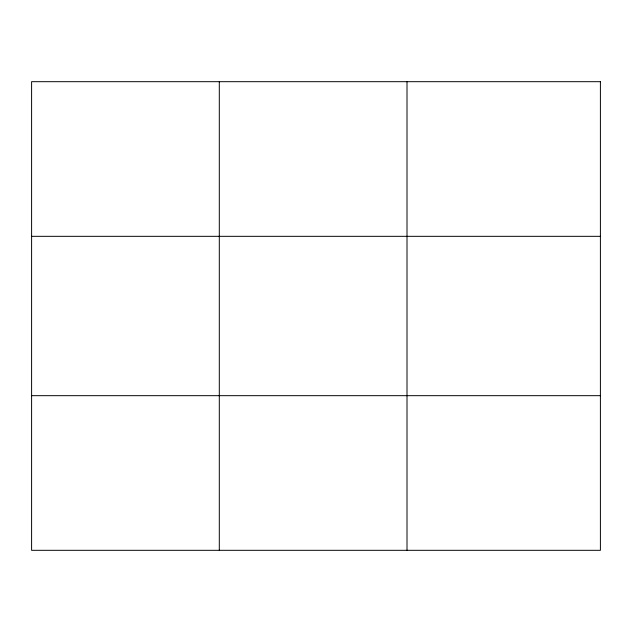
<?xml version="1.0" encoding="UTF-8"?>
<svg xmlns="http://www.w3.org/2000/svg" width="632" height="632" viewBox="0 0 632 632"><rect width="100%" height="100%" fill="white"/><g stroke="black" fill="none" stroke-linecap="round" stroke-linejoin="round"><path stroke-width="0.95" d="M219.304 550.314L219.304 81.686M407.008 550.314L407.008 81.686M31.6 236.328L600.4 236.328M31.6 395.672L600.4 395.672M600.4 81.686L600.4 550.314L31.6 550.314L31.6 81.686L600.4 81.686"/></g></svg>
